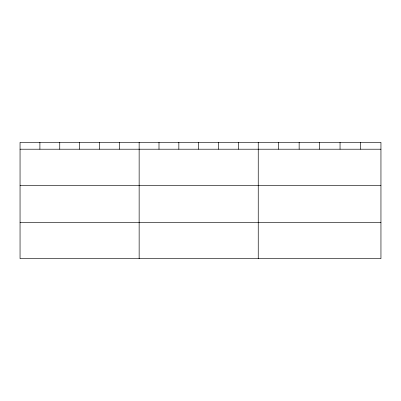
<?xml version="1.0" encoding="UTF-8"?>
<svg xmlns="http://www.w3.org/2000/svg" width="401" height="401" viewBox="0 0 401 401"><rect width="100%" height="100%" fill="white"/><g stroke="black" fill="none" stroke-linecap="round" stroke-linejoin="round"><path stroke-width="0.6" d="M380.95 185.332L380.95 142.33L20.05 142.33L20.05 258.67L380.95 258.67L380.95 185.332L20.05 185.332M20.05 149.212L380.95 149.212M20.05 222.55L380.95 222.55M360.499 142.33L360.499 149.212M340.048 142.33L340.048 149.212M319.597 142.33L319.597 149.212M299.146 142.33L299.146 149.212M278.695 142.33L278.695 149.212M258.244 142.33L258.244 258.67M238.394 142.33L238.394 149.212M218.545 142.33L218.545 149.212M198.695 142.33L198.695 149.212M178.846 142.33L178.846 149.212M158.996 142.33L158.996 149.212M139.147 142.33L139.147 258.67M119.297 142.33L119.297 149.212M99.448 142.33L99.448 149.212M79.599 142.33L79.599 149.212M59.749 142.33L59.749 149.212M39.899 142.33L39.899 149.212"/></g></svg>
